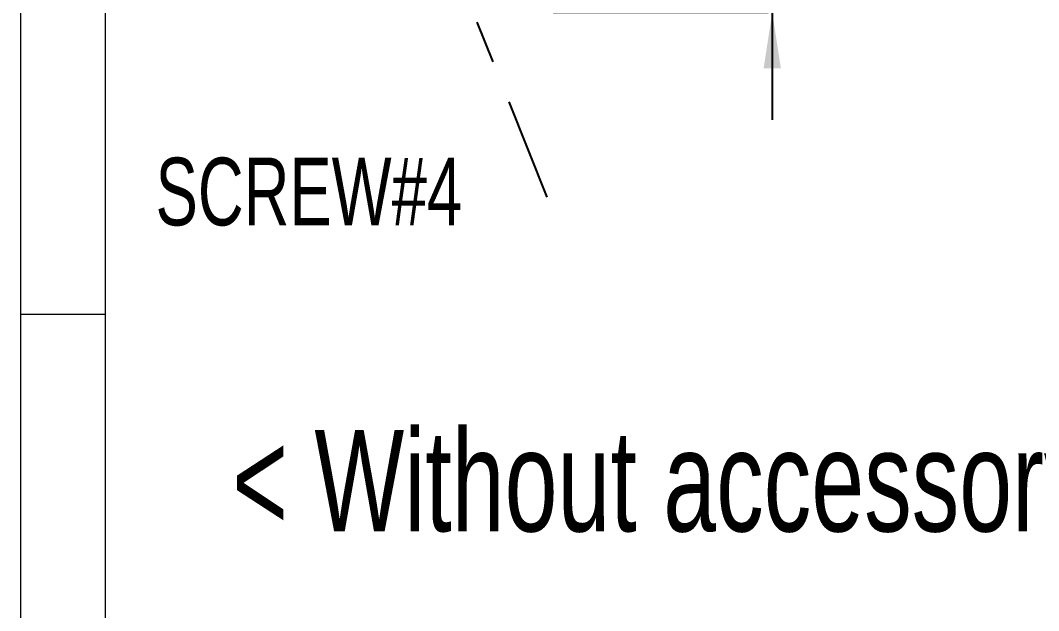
# Model space of a CAD drawing. Header units: inches. Extents: x 0.2 to 16.3, y 0.2 to 11.5.
# Drawn here: x 0.197 to 2.564, y 5.157 to 6.53 of the extents above; entities that cross this region are included whole.
import ezdxf

# ---------------------------------------------------------------- set-up
doc = ezdxf.new("R2010")
doc.units = ezdxf.units.IN
doc.header["$MEASUREMENT"] = 0
doc.linetypes.add('CENTERX2', pattern=[0.8, 0.5, -0.1, 0.1, -0.1])
doc.layers.add('CENTER_LINE', color=7, linetype='CENTERX2')
doc.styles.add('SLDTEXTSTYLE0', font='TXT', dxfattribs={"width": 0.7})
doc.dimstyles.new('SLDDIMSTYLE2', dxfattribs={"dimtxt": 0.15748, "dimasz": 0.13, "dimexe": 0, "dimexo": 0.0625, "dimgap": 0.03937, "dimtad": 1, "dimdec": 3, "dimrnd": 1e-09, "dimdsep": 46, "dimtxsty": 'SLDTEXTSTYLE0', "dimsah": 1, "dimcen": 0.09, "dimadec": 0, "dimazin": 2, "dimtfac": 1, "dimtdec": 3, "dimtmove": 0, "dimatfit": 0, "dimfxl": 1, "dimfrac": 2, "dimtolj": 1, "dimtzin": 12, "dimarcsym": 0})
doc.dimstyles.new('SLDDIMSTYLE7', dxfattribs={"dimtxt": 0.18, "dimasz": 0.13, "dimexe": 0, "dimexo": 0.0625, "dimgap": 0, "dimtad": 0, "dimtih": 1, "dimtoh": 1, "dimdec": 0, "dimrnd": 1e-09, "dimzin": 0, "dimdsep": 46, "dimtxsty": 'Standard', "dimsah": 1, "dimcen": 0.09, "dimadec": 0, "dimazin": 0, "dimtfac": 0.13, "dimtdec": 0, "dimtofl": 0, "dimtmove": 0, "dimatfit": 3, "dimfxl": 1, "dimfrac": 2, "dimtolj": 1, "dimtzin": 0, "dimarcsym": 0})

# ---------------------------------------------------------------- blocks, each defined once
blk = doc.blocks.new('_D_21')
at = {"layer": 'CENTER_LINE'}
for p, q in [((1.945, 7.1595), (1.945, 7.4095)), ((1.3087, 7.1595), (1.9843, 7.1595)), ((1.945, 6.5485), (1.945, 7.1595)), ((1.4356, 6.5485), (1.9843, 6.5485)), ((1.945, 6.5485), (1.945, 6.2985))]:
    blk.add_line(p, q, dxfattribs=at)
for points in [[(1.945, 7.1595), (1.965, 7.2895), (1.925, 7.2895)], [(1.945, 6.5485), (1.925, 6.4185), (1.965, 6.4185)]]:
    blk.add_solid(points, dxfattribs=at)
at = {"layer": 'CENTER_LINE', "insert": (1.742, 6.6125), "char_height": 0.15748, "attachment_point": 1, "rotation": 90, "style": 'SLDTEXTSTYLE0'}
blk.add_mtext('0.611', dxfattribs=at)
blk = doc.blocks.new('SW_NOTE_0_7')
at = {"layer": 'CENTER_LINE', "color": 0, "insert": (-0.9098, 0.0919), "char_height": 0.15748, "attachment_point": 1, "style": 'SLDTEXTSTYLE0'}
blk.add_mtext('SCREW#4', dxfattribs=at)

msp = doc.modelspace()

# ---------------------------------------------------------------- linework, layer by layer
at = {"color": 7, "linetype": 'Continuous', "lineweight": 18}
for p, q in [((0.1969, 11.4961), (0.1969, 0.1969)), ((0.3937, 11.2992), (0.3937, 0.3937)), ((0.1969, 5.8465), (0.3937, 5.8465))]:
    msp.add_line(p, q, dxfattribs=at)

# ---------------------------------------------------------------- block references
at = {"layer": 'CENTER_LINE'}
msp.add_blockref('SW_NOTE_0_7', (1.421, 6.1184), dxfattribs=at)

# ---------------------------------------------------------------- texts
at = {"layer": 'CENTER_LINE', "insert": (0.69, 5.5773), "char_height": 0.23622, "attachment_point": 1, "style": 'SLDTEXTSTYLE0'}
msp.add_mtext('< Without accessory >', dxfattribs=at)

# ---------------------------------------------------------------- dimensions: what is measured, and where the dimension line sits
at = {"layer": 'CENTER_LINE'}
dim = msp.add_linear_dim(base=(1.945, 7.1595), p1=(1.3963, 6.5485), p2=(1.2693, 7.1595), angle=90, dimstyle='SLDDIMSTYLE2', dxfattribs=at)
dim.commit()
dim.dimension.update_dxf_attribs({"geometry": '_D_21', "text_midpoint": (1.945, 6.854), "dimtype": 160})

# ---------------------------------------------------------------- leaders
msp.add_leader([(1.0351, 7.0828), (1.421, 6.1184)], dimstyle='SLDDIMSTYLE7', dxfattribs=at)

doc.saveas('drawing.dxf')
